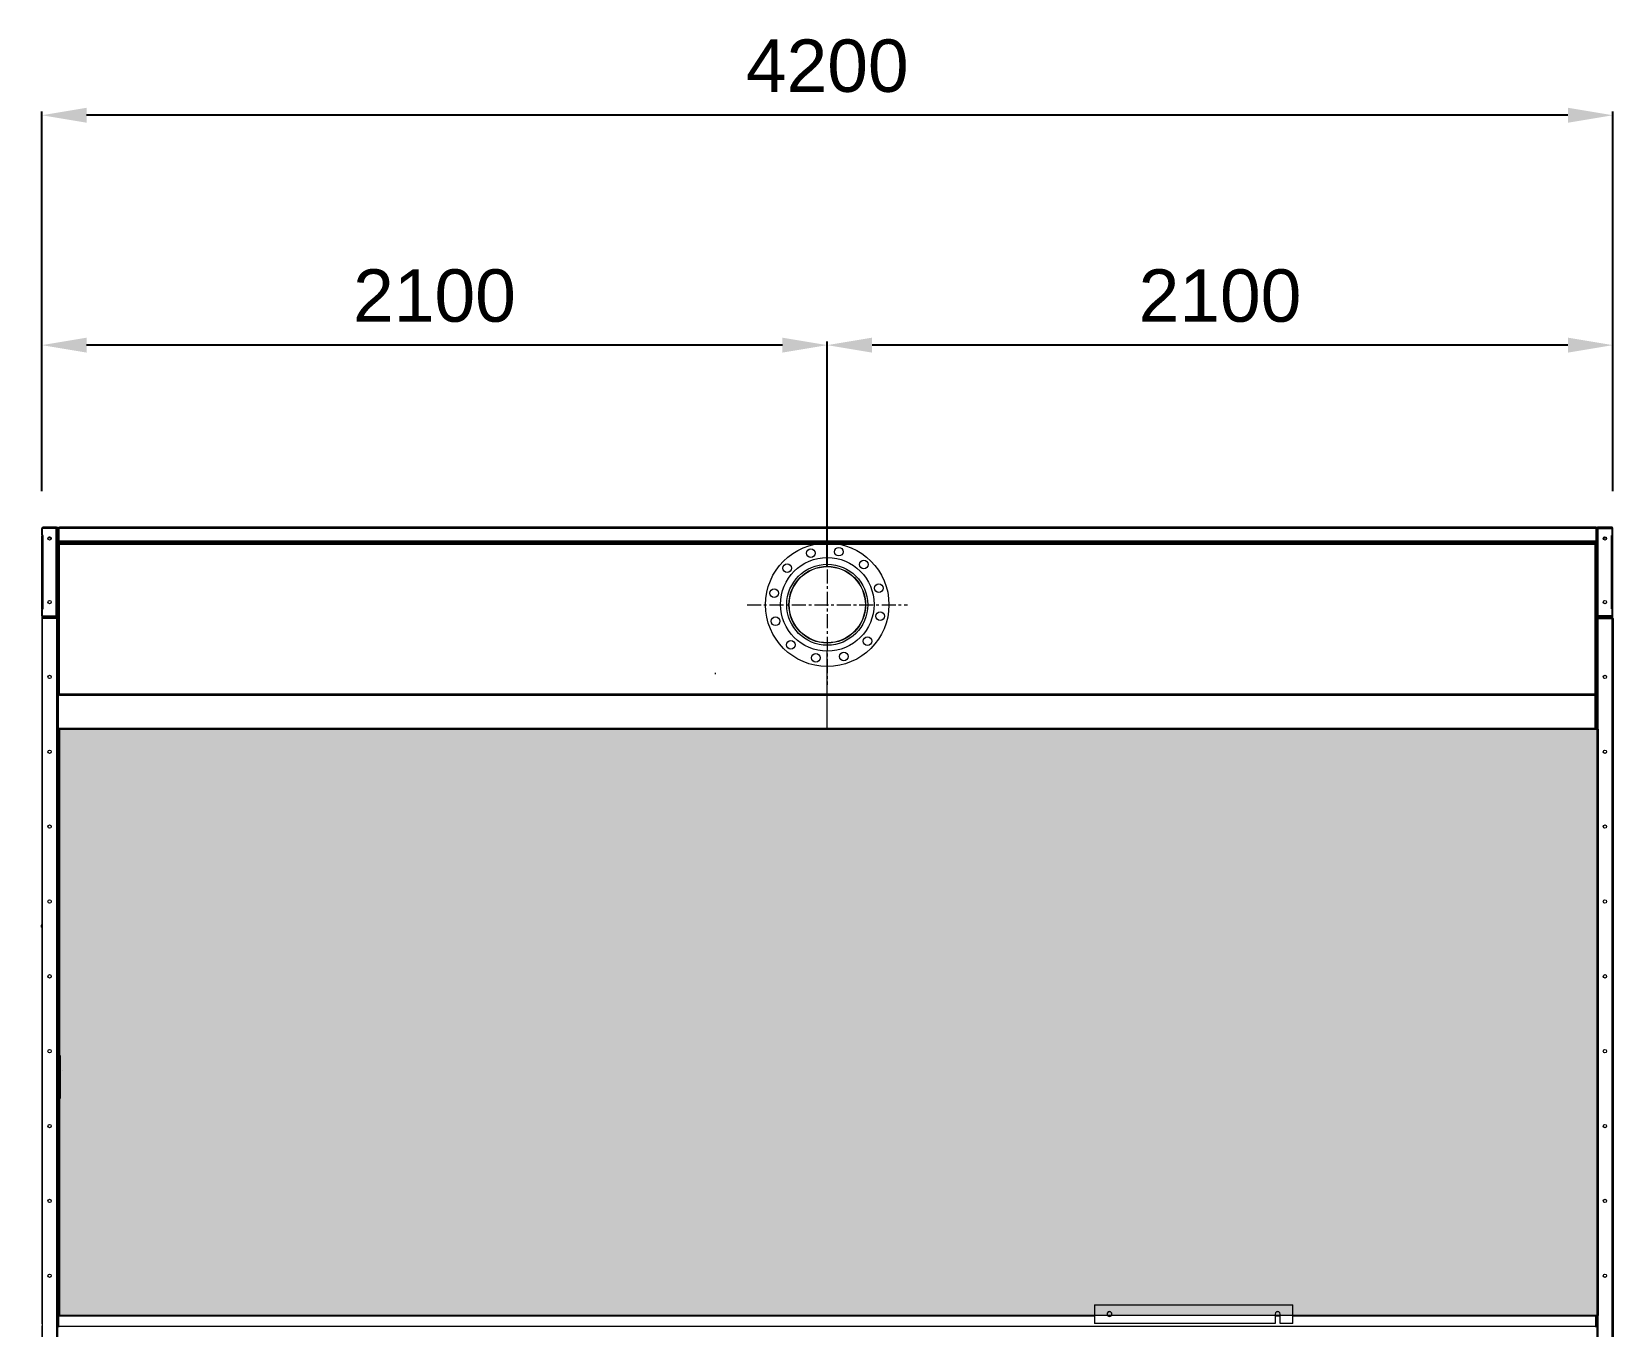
# Model space of a CAD drawing. Header units: millimetres. Extents: x -17070 to 42971, y -291348 to 40590.
# Drawn here: x -14289 to -10061, y -282383 to -278924 of the extents above; entities that cross this region are included whole.
import ezdxf

# ---------------------------------------------------------------- set-up
doc = ezdxf.new("R2010")
doc.units = ezdxf.units.MM
doc.linetypes.add('CENTER', pattern=[2, 1.25, -0.25, 0.25, -0.25])
doc.layers.add('center', color=1, linetype='CENTER')
doc.styles.get("Standard").update_dxf_attribs({"font": 'arial.ttf'})
doc.dimstyles.new('1.40', dxfattribs={"dimscale": 20, "dimtxt": 1.5, "dimasz": 1, "dimexe": 0.5, "dimexo": 0.5, "dimgap": 0.5, "dimtad": 1, "dimdec": 0, "dimzin": 0, "dimdsep": 46, "dimtxsty": 'Standard', "dimcen": 0, "dimclrd": 2, "dimclre": 2, "dimclrt": 3, "dimadec": 0, "dimazin": 0, "dimtfac": 1, "dimtdec": 0, "dimtmove": 0, "dimatfit": 0, "dimfxl": 1, "dimtolj": 1, "dimtzin": 0, "dimlwd": -1, "dimlwe": -1, "dimarcsym": 0})

# ---------------------------------------------------------------- blocks, each defined once
blk = doc.blocks.new('*D282')
at = {"color": 2, "transparency": 16777216}
for p, q in [((-14262.3, -280151.2), (-14262.3, -279751.2)), ((-12282.3, -279761.2), (-14142.3, -279761.2)), ((-12162.3, -280353.8), (-12162.3, -279751.2))]:
    blk.add_line(p, q, dxfattribs=at)
for points in [[(-14142.3, -279741.2), (-14142.3, -279781.2), (-14262.3, -279761.2)], [(-12282.3, -279741.2), (-12282.3, -279781.2), (-12162.3, -279761.2)]]:
    blk.add_solid(points, dxfattribs=at)
at = {"layer": 'Defpoints', "color": 0, "transparency": 16777216}
for p in [(-14262.3, -279761.2), (-14262.3, -280251.2), (-12162.3, -280453.8)]:
    blk.add_point(p, dxfattribs=at)
at = {"color": 3, "lineweight": 5, "transparency": 16777216, "insert": (-13212.3, -279629.7), "char_height": 140, "attachment_point": 5}
blk.add_mtext('\\A1;2100', dxfattribs=at)
blk = doc.blocks.new('*D263')
at = {"color": 2, "transparency": 16777216}
for p, q in [((-12162.3, -280353.8), (-12162.3, -279751.2)), ((-10182.3, -279761.2), (-12042.3, -279761.2)), ((-10062.3, -280149.5), (-10062.3, -279751.2))]:
    blk.add_line(p, q, dxfattribs=at)
for points in [[(-12042.3, -279741.2), (-12042.3, -279781.2), (-12162.3, -279761.2)], [(-10182.3, -279741.2), (-10182.3, -279781.2), (-10062.3, -279761.2)]]:
    blk.add_solid(points, dxfattribs=at)
at = {"layer": 'Defpoints', "color": 0, "transparency": 16777216}
for p in [(-12162.3, -279761.2), (-10062.3, -280249.5), (-12162.3, -280453.8)]:
    blk.add_point(p, dxfattribs=at)
at = {"color": 3, "lineweight": 5, "transparency": 16777216, "insert": (-11112.3, -279629.7), "char_height": 140, "attachment_point": 5}
blk.add_mtext('\\A1;2100', dxfattribs=at)
blk = doc.blocks.new('*D283')
at = {"color": 2, "transparency": 16777216}
for p, q in [((-14262.3, -280151.2), (-14262.3, -279136.9)), ((-10182.3, -279146.9), (-14142.3, -279146.9)), ((-10062.3, -280151.2), (-10062.3, -279136.9))]:
    blk.add_line(p, q, dxfattribs=at)
for points in [[(-14142.3, -279126.9), (-14142.3, -279166.9), (-14262.3, -279146.9)], [(-10182.3, -279126.9), (-10182.3, -279166.9), (-10062.3, -279146.9)]]:
    blk.add_solid(points, dxfattribs=at)
at = {"layer": 'Defpoints', "color": 0, "transparency": 16777216}
for p in [(-14262.3, -279146.9), (-14262.3, -280251.2), (-10062.3, -280251.2)]:
    blk.add_point(p, dxfattribs=at)
at = {"color": 3, "lineweight": 5, "transparency": 16777216, "insert": (-12162.3, -279015.4), "char_height": 140, "attachment_point": 5}
blk.add_mtext('\\A1;4200', dxfattribs=at)
blk = doc.blocks.new('*D284')
at = {"color": 2, "transparency": 16777216}
for p, q in [((-14358.9, -280247.8), (-15002.8, -280247.8)), ((-14992.8, -280367.8), (-14992.8, -283727.8)), ((-14358.9, -283847.8), (-15002.8, -283847.8))]:
    blk.add_line(p, q, dxfattribs=at)
for points in [[(-15012.8, -280367.8), (-14972.8, -280367.8), (-14992.8, -280247.8)], [(-15012.8, -283727.8), (-14972.8, -283727.8), (-14992.8, -283847.8)]]:
    blk.add_solid(points, dxfattribs=at)
at = {"layer": 'Defpoints', "color": 0, "transparency": 16777216}
for p in [(-14258.9, -280247.8), (-14992.8, -283847.8), (-14258.9, -283847.8)]:
    blk.add_point(p, dxfattribs=at)
at = {"color": 3, "lineweight": 5, "transparency": 16777216, "insert": (-15124.3, -282047.8), "char_height": 140, "attachment_point": 5, "rotation": 90}
blk.add_mtext('\\A1;3600', dxfattribs=at)

msp = doc.modelspace()

# ---------------------------------------------------------------- hatches: boundary and pattern name
at = {"lineweight": 20}
h = msp.add_hatch(dxfattribs=at)
h.set_pattern_fill('HONEY', scale=12)
h.set_pattern_definition([(0, (-423961.77, -370409.457), (57.15, 32.9955677), [38.1, -76.2]), (120, (-423961.77, -370409.457), (-57.15, 32.995568), [38.1, -76.2]), (60, (-423961.77, -370409.457), (1e-07, 65.9911357), [-76.2, 38.1])])
h.paths.add_polyline_path([(-10101.5, -282354.1), (-10101.5, -280787.6), (-14214.9, -280787.6), (-14214.9, -282354.1)])

# ---------------------------------------------------------------- linework, layer by layer
at = {"color": 7, "lineweight": 20, "ltscale": 0.006917}
for p, q in [((-14262.3, -280267.8), (-14262.3, -280251.2)), ((-14262.3, -280267.8), (-14262.3, -280251.2)), ((-10064.3, -280267.8), (-10064.3, -280251.2)), ((-10062.3, -280267.8), (-10062.3, -280251.2)), ((-14262.3, -280467.8), (-14262.3, -280484.4)), ((-14262.3, -280484.4), (-14262.3, -280467.8)), ((-10064.3, -280484.4), (-10064.3, -280467.8)), ((-10062.3, -280484.4), (-10062.3, -280467.8))]:
    msp.add_line(p, q, dxfattribs=at)
at = {"color": 7, "lineweight": 20, "ltscale": 0.000833333}
for p, q in [((-14262.3, -280267.8), (-14260.3, -280267.8)), ((-14262.3, -280269.8), (-14260.3, -280269.8)), ((-10062.3, -280267.8), (-10064.3, -280267.8)), ((-10062.3, -280269.8), (-10064.3, -280269.8)), ((-14218.3, -280291.5), (-14216.3, -280291.5)), ((-14218.3, -280293.2), (-14216.3, -280293.2)), ((-10106.3, -280291.5), (-10108.3, -280291.5)), ((-10106.3, -280293.2), (-10108.3, -280293.2)), ((-14262.3, -280467.8), (-14260.3, -280467.8)), ((-14262.3, -280467.8), (-14260.3, -280467.8)), ((-10062.3, -280467.8), (-10064.3, -280467.8)), ((-10062.3, -280467.8), (-10064.3, -280467.8)), ((-14216.3, -281728.5), (-14218.3, -281728.5)), ((-14216.3, -281730.1), (-14218.3, -281730.1))]:
    msp.add_line(p, q, dxfattribs=at)
at = {"color": 7, "lineweight": 20, "ltscale": 0.081667}
for p, q in [((-14262.3, -280465.8), (-14262.3, -280269.8)), ((-14258.9, -280465.8), (-14258.9, -280269.8)), ((-10065.7, -280465.8), (-10065.7, -280269.8)), ((-10062.3, -280465.8), (-10062.3, -280269.8))]:
    msp.add_line(p, q, dxfattribs=at)
at = {"color": 7, "lineweight": 20, "ltscale": 0.007958}
for p, q in [((-14260.3, -280269.8), (-14260.3, -280250.7)), ((-10064.3, -280269.8), (-10064.3, -280250.7)), ((-14260.3, -280484.9), (-14260.3, -280465.8)), ((-10064.3, -280484.9), (-10064.3, -280465.8))]:
    msp.add_line(p, q, dxfattribs=at)
at = {"color": 7, "lineweight": 20, "ltscale": 0.01525}
for p, q in [((-14223.7, -280250.7), (-14260.3, -280250.7)), ((-10100.9, -280250.7), (-10064.3, -280250.7)), ((-14260.3, -280484.9), (-14223.7, -280484.9)), ((-10064.3, -280484.9), (-10100.9, -280484.9))]:
    msp.add_line(p, q, dxfattribs=at)
at = {"color": 7, "lineweight": 20, "ltscale": 0.000583333}
for p, q in [((-14258.9, -280269.8), (-14260.3, -280269.8)), ((-10065.7, -280269.8), (-10064.3, -280269.8)), ((-14260.3, -280465.8), (-14258.9, -280465.8)), ((-10064.3, -280465.8), (-10065.7, -280465.8))]:
    msp.add_line(p, q, dxfattribs=at)
at = {"color": 7, "lineweight": 20, "ltscale": 0.014667}
for p, q in [((-14223.7, -280247.9), (-14258.9, -280247.9)), ((-14258.9, -280247.9), (-14223.7, -280247.9)), ((-14223.7, -280249.8), (-14258.9, -280249.8)), ((-10100.9, -280247.9), (-10065.7, -280247.9)), ((-10065.7, -280247.9), (-10100.9, -280247.9)), ((-10100.9, -280249.8), (-10065.7, -280249.8)), ((-14258.9, -280485.8), (-14223.7, -280485.8)), ((-14223.7, -280485.8), (-14258.9, -280485.8)), ((-10065.7, -280485.8), (-10100.9, -280485.8)), ((-10100.9, -280485.8), (-10065.7, -280485.8)), ((-14258.9, -280487.8), (-14223.7, -280487.8)), ((-10065.7, -280487.8), (-10100.9, -280487.8))]:
    msp.add_line(p, q, dxfattribs=at)
at = {"color": 7, "lineweight": 20, "ltscale": 0.000374085}
for p, q in [((-14256.9, -280250.7), (-14256.9, -280249.9)), ((-10065.7, -280250.7), (-10065.7, -280249.9))]:
    msp.add_line(p, q, dxfattribs=at)
at = {"color": 7, "lineweight": 20, "ltscale": 0.000833263}
msp.add_line((-14223.7, -280247.9), (-14221.7, -280247.9), dxfattribs=at)
at = {"color": 7, "lineweight": 20, "ltscale": 0.000375}
for p, q in [((-14223.7, -280250.7), (-14223.7, -280249.8)), ((-10100.9, -280250.7), (-10100.9, -280249.8)), ((-14217.1, -280291.5), (-14217.1, -280290.6)), ((-10107.5, -280291.5), (-10107.5, -280290.6)), ((-10106.3, -280292.7), (-10106.3, -280291.8)), ((-14223.7, -280484.9), (-14223.7, -280485.8)), ((-10100.9, -280484.9), (-10100.9, -280485.8)), ((-10106.3, -280506.9), (-10106.3, -280507.8))]:
    msp.add_line(p, q, dxfattribs=at)
at = {"color": 7, "lineweight": 20, "ltscale": 0.001002}
for p, q in [((-14221.3, -280249.8), (-14223.7, -280249.8)), ((-10103.3, -280249.8), (-10100.9, -280249.8)), ((-14221.3, -280485.8), (-14223.7, -280485.8)), ((-10103.3, -280485.8), (-10100.9, -280485.8))]:
    msp.add_line(p, q, dxfattribs=at)
at = {"color": 7, "lineweight": 20, "ltscale": 0.097583}
for p, q in [((-14223.7, -280484.9), (-14223.7, -280250.7)), ((-10100.9, -280484.9), (-10100.9, -280250.7))]:
    msp.add_line(p, q, dxfattribs=at)
at = {"color": 7, "lineweight": 20, "ltscale": 0.000448698}
for p, q in [((-14221, -280249.2), (-14221.8, -280249.8)), ((-10103.6, -280249.2), (-10102.7, -280249.8)), ((-14221, -280486.5), (-14221.8, -280485.8)), ((-10103.6, -280486.5), (-10102.7, -280485.8))]:
    msp.add_line(p, q, dxfattribs=at)
at = {"color": 7, "lineweight": 20, "ltscale": 0.000272626}
msp.add_line((-14221.7, -280247.9), (-14221.7, -280248.5), dxfattribs=at)
at = {"color": 7, "lineweight": 20, "ltscale": 0.000736965}
msp.add_line((-14219, -280249.5), (-14220.7, -280249.5), dxfattribs=at)
at = {"color": 7, "lineweight": 20, "ltscale": 8.05106e-06}
msp.add_line((-14220.3, -280251.2), (-14220.3, -280251.2), dxfattribs=at)
msp.add_line((-14220.3, -280251.2), (-14220.3, -280251.2), dxfattribs=at)
at = {"color": 7, "lineweight": 20, "ltscale": 0.097167}
for p, q in [((-14220.3, -280484.4), (-14220.3, -280251.2)), ((-10104.3, -280484.4), (-10104.3, -280251.2)), ((-10104.3, -280484.4), (-10104.3, -280251.2))]:
    msp.add_line(p, q, dxfattribs=at)
at = {"color": 7, "lineweight": 20, "ltscale": 0.000414935}
for p, q in [((-14219.3, -280248.8), (-14220, -280249.5)), ((-14216.6, -280249.5), (-14217.3, -280248.8)), ((-10108, -280249.5), (-10107.3, -280248.8)), ((-10105.3, -280248.8), (-10106, -280249.5))]:
    msp.add_line(p, q, dxfattribs=at)
at = {"color": 7, "lineweight": 20, "ltscale": 0.000125672}
for p, q in [((-14218, -280249.8), (-14218.3, -280249.8)), ((-10106.1, -280249.8), (-10105.8, -280249.8))]:
    msp.add_line(p, q, dxfattribs=at)
at = {"color": 7, "lineweight": 20, "ltscale": 0.00012559}
msp.add_line((-14218, -280249.8), (-14218.3, -280249.8), dxfattribs=at)
at = {"color": 7, "lineweight": 20, "ltscale": 0.000562231}
msp.add_line((-14218.3, -280251.2), (-14218.3, -280249.8), dxfattribs=at)
at = {"color": 7, "lineweight": 20, "ltscale": 0.013833}
for p, q in [((-14218.3, -280251.2), (-14218.3, -280284.4)), ((-14216.6, -280251.2), (-14216.6, -280284.4)), ((-10108, -280251.2), (-10108, -280284.4))]:
    msp.add_line(p, q, dxfattribs=at)
at = {"color": 7, "lineweight": 20, "ltscale": 0.000708333}
for p, q in [((-14216.6, -280251.2), (-14218.3, -280251.2)), ((-14218.3, -280291.5), (-14218.3, -280293.2)), ((-14216.3, -280291.5), (-14216.3, -280293.2)), ((-10108.3, -280291.5), (-10108.3, -280293.2)), ((-10108, -280285.8), (-10106.3, -280285.8)), ((-10106.3, -280291.5), (-10106.3, -280293.2))]:
    msp.add_line(p, q, dxfattribs=at)
at = {"color": 7, "lineweight": 20, "ltscale": 0.001131}
for p, q in [((-14216.6, -280251.2), (-14216.6, -280248.5)), ((-10108, -280248.5), (-10108, -280251.2))]:
    msp.add_line(p, q, dxfattribs=at)
at = {"color": 7, "lineweight": 20}
for p, q in [((-10108, -280251.2), (-14216.6, -280251.2)), ((-10109.7, -280247.9), (-14214.9, -280247.9)), ((-14216.6, -280284.4), (-10108, -280284.4)), ((-14216.6, -280287.8), (-10108, -280287.8)), ((-14214.9, -280289.8), (-10109.7, -280289.8)), ((-14214.9, -280293.2), (-10109.7, -280293.2)), ((-12668.3, -280289.5), (-14006.7, -280289.5)), ((-10142.9, -280289.5), (-12256.3, -280289.5)), ((-10104.3, -283343), (-10104.3, -280420.8)), ((-14223.1, -280485.8), (-14223.1, -283344.4)), ((-14220.3, -280484.4), (-14220.3, -283343)), ((-10101.5, -283344.4), (-10101.5, -280485.8)), ((-14261.1, -280491.2), (-14261.1, -283344.4)), ((-10063.5, -283344.4), (-10063.5, -280491.2)), ((-10060.7, -283344.4), (-10060.7, -280491.2)), ((-10104.3, -280694.2), (-14214.9, -280694.2)), ((-10104.3, -280697.4), (-14214.9, -280697.4)), ((-14223.1, -280787.6), (-10104.3, -280787.6)), ((-14220.3, -280785), (-10104.3, -280785)), ((-14216.9, -282382.8), (-10107.7, -282382.8)), ((-11447.9, -282355.7), (-14216.7, -282355.7)), ((-11447.9, -282354.1), (-14212.3, -282354.1))]:
    msp.add_line(p, q, dxfattribs=at)
at = {"color": 7, "lineweight": 20, "ltscale": 4.99865e-05}
msp.add_line((-14215, -280247.9), (-14214.9, -280247.9), dxfattribs=at)
at = {"color": 7, "lineweight": 20, "ltscale": 1.75167e-05}
msp.add_line((-14214.9, -280247.9), (-14214.9, -280247.9), dxfattribs=at)
at = {"color": 7, "lineweight": 20, "ltscale": 1.55221e-05}
msp.add_line((-14214.9, -280247.9), (-14214.9, -280247.9), dxfattribs=at)
at = {"color": 7, "lineweight": 20, "ltscale": 4.33485e-05}
msp.add_line((-14213, -280247.9), (-14212.9, -280247.9), dxfattribs=at)
at = {"color": 7, "lineweight": 20, "ltscale": 4.06755e-05}
msp.add_line((-14213, -280247.9), (-14212.9, -280247.9), dxfattribs=at)
at = {"color": 7, "lineweight": 20, "ltscale": 3.00579e-05}
msp.add_line((-14213, -280247.9), (-14212.9, -280247.9), dxfattribs=at)
at = {"color": 7, "lineweight": 20, "ltscale": 2.871e-05}
msp.add_line((-14213, -280247.9), (-14212.9, -280247.9), dxfattribs=at)
at = {"color": 7, "lineweight": 20, "ltscale": 3.95576e-05}
msp.add_line((-14213, -280247.9), (-14212.9, -280247.9), dxfattribs=at)
at = {"color": 7, "lineweight": 20, "ltscale": 1.78003e-05}
msp.add_line((-14212.9, -280247.9), (-14212.9, -280247.9), dxfattribs=at)
at = {"color": 7, "lineweight": 20, "ltscale": 1.24791e-05}
msp.add_line((-14212.9, -280247.9), (-14212.9, -280247.9), dxfattribs=at)
at = {"color": 7, "lineweight": 20, "ltscale": 0.000208336}
msp.add_line((-10109.7, -280247.9), (-10109.2, -280247.9), dxfattribs=at)
at = {"color": 7, "lineweight": 20, "ltscale": 2.9878e-05}
msp.add_line((-10109.6, -280247.9), (-10109.7, -280247.9), dxfattribs=at)
at = {"color": 7, "lineweight": 20, "ltscale": 1.24078e-05}
msp.add_line((-10109.7, -280247.9), (-10109.7, -280247.9), dxfattribs=at)
at = {"color": 7, "lineweight": 20, "ltscale": 7.39921e-06}
msp.add_line((-10109.7, -280247.9), (-10109.7, -280247.9), dxfattribs=at)
at = {"color": 7, "lineweight": 20, "ltscale": 1.55721e-05}
msp.add_line((-10109.2, -280247.9), (-10109.2, -280247.9), dxfattribs=at)
at = {"color": 7, "lineweight": 20, "ltscale": 0.000625116}
msp.add_line((-10107.7, -280247.9), (-10109.2, -280247.9), dxfattribs=at)
at = {"color": 7, "lineweight": 20, "ltscale": 0.000708334}
msp.add_line((-10108, -280251.2), (-10106.3, -280251.2), dxfattribs=at)
at = {"color": 7, "lineweight": 20, "ltscale": 4.50677e-05}
msp.add_line((-10107.6, -280247.9), (-10107.7, -280247.9), dxfattribs=at)
at = {"color": 7, "lineweight": 20, "ltscale": 1.38381e-05}
msp.add_line((-10107.7, -280247.9), (-10107.7, -280247.9), dxfattribs=at)
at = {"color": 7, "lineweight": 20, "ltscale": 1.22548e-05}
msp.add_line((-10107.7, -280247.9), (-10107.7, -280247.9), dxfattribs=at)
at = {"color": 7, "lineweight": 20, "ltscale": 6.372e-06}
msp.add_line((-10107.7, -280247.9), (-10107.7, -280247.9), dxfattribs=at)
at = {"color": 7, "lineweight": 20, "ltscale": 1.23239e-05}
msp.add_line((-10107.7, -280247.9), (-10107.7, -280247.9), dxfattribs=at)
at = {"color": 7, "lineweight": 20, "ltscale": 0.000334243}
msp.add_line((-10106.6, -280249.8), (-10105.8, -280249.8), dxfattribs=at)
at = {"color": 7, "lineweight": 20, "ltscale": 0.014417}
msp.add_line((-10106.3, -280285.8), (-10106.3, -280251.2), dxfattribs=at)
at = {"color": 7, "lineweight": 20, "ltscale": 0.000547297}
msp.add_line((-10106, -280248.5), (-10106, -280249.8), dxfattribs=at)
at = {"color": 7, "lineweight": 20, "ltscale": 0.015}
msp.add_line((-10105.8, -280249.8), (-10105.8, -280285.8), dxfattribs=at)
at = {"color": 7, "lineweight": 20, "ltscale": 0.00062562}
msp.add_line((-10104.3, -280251.2), (-10105.8, -280251.2), dxfattribs=at)
at = {"color": 7, "lineweight": 20, "ltscale": 0.000331381}
msp.add_line((-10105.2, -280249), (-10104.6, -280249.5), dxfattribs=at)
at = {"color": 7, "lineweight": 20, "ltscale": 0.000379592}
msp.add_line((-10104.7, -280249.5), (-10103.8, -280249.5), dxfattribs=at)
at = {"color": 7, "lineweight": 20, "ltscale": 0.000832099}
msp.add_line((-10100.9, -280247.9), (-10102.9, -280247.9), dxfattribs=at)
at = {"color": 7, "lineweight": 20, "ltscale": 0.000271651}
msp.add_line((-10102.9, -280247.9), (-10102.9, -280248.5), dxfattribs=at)
at = {"color": 7, "lineweight": 20, "ltscale": 0.000583263}
msp.add_line((-10064.3, -280247.9), (-10065.7, -280247.9), dxfattribs=at)
at = {"color": 7, "lineweight": 20, "ltscale": 0.000127061}
msp.add_line((-10064.3, -280247.9), (-10064.3, -280248.2), dxfattribs=at)
at = {"color": 7, "lineweight": 20, "ltscale": 0.00018978}
msp.add_line((-10062.7, -280249.5), (-10062.3, -280249.5), dxfattribs=at)
at = {"color": 7, "lineweight": 20, "ltscale": 0.000708455}
msp.add_line((-10062.3, -280251.2), (-10062.3, -280249.5), dxfattribs=at)
at = {"color": 7, "lineweight": 20, "ltscale": 0.000832424}
msp.add_line((-10062.3, -280269.8), (-10062.3, -280267.9), dxfattribs=at)
at = {"color": 7, "lineweight": 20, "ltscale": 0.000833337}
for p, q in [((-14218.3, -280293.2), (-14220.3, -280293.2)), ((-10106.3, -280293.2), (-10104.3, -280293.2))]:
    msp.add_line(p, q, dxfattribs=at)
at = {"color": 7, "lineweight": 20, "ltscale": 0.053167}
msp.add_line((-14220.3, -280293.2), (-14220.3, -280420.8), dxfattribs=at)
at = {"color": 7, "lineweight": 20, "ltscale": 0.000561904}
msp.add_line((-14218.3, -280285.8), (-14218.3, -280284.5), dxfattribs=at)
at = {"color": 7, "lineweight": 20, "ltscale": 0.000125435}
msp.add_line((-14218, -280285.8), (-14218.3, -280285.8), dxfattribs=at)
at = {"color": 7, "lineweight": 20, "ltscale": 0.002375}
msp.add_line((-14218.3, -280291.6), (-14218.3, -280285.9), dxfattribs=at)
at = {"color": 7, "lineweight": 20, "ltscale": 0.000707554}
msp.add_line((-14218.3, -280287.8), (-14216.6, -280287.8), dxfattribs=at)
at = {"color": 7, "lineweight": 20, "ltscale": 0.000707705}
msp.add_line((-14218.3, -280289.8), (-14216.6, -280289.8), dxfattribs=at)
at = {"color": 7, "lineweight": 20, "ltscale": 0.142705}
for p, q in [((-14218.3, -280635.7), (-14218.3, -280293.2)), ((-14214.9, -280697.4), (-14214.9, -280293.2)), ((-10109.7, -280787.6), (-10109.7, -280293.2)), ((-10106.3, -280785), (-10106.3, -280293.2))]:
    msp.add_line(p, q, dxfattribs=at)
at = {"color": 7, "lineweight": 20, "ltscale": 0.001417}
for p, q in [((-14214.9, -280293.2), (-14218.3, -280293.2)), ((-14216.6, -280284.4), (-14216.6, -280287.8)), ((-14214.9, -280293.2), (-14214.9, -280289.8)), ((-12462.3, -280293.2), (-12462.3, -280289.8)), ((-10109.7, -280293.2), (-10109.7, -280289.8)), ((-10109.7, -280293.2), (-10106.3, -280293.2)), ((-10108, -280284.4), (-10108, -280287.8)), ((-14262.3, -280465.8), (-14258.9, -280465.8)), ((-10062.3, -280465.8), (-10065.7, -280465.8))]:
    msp.add_line(p, q, dxfattribs=at)
at = {"color": 7, "lineweight": 20, "ltscale": 0.00075}
for p, q in [((-14215.3, -280290.6), (-14217.1, -280290.6)), ((-10109.3, -280290.6), (-10107.5, -280290.6))]:
    msp.add_line(p, q, dxfattribs=at)
at = {"color": 7, "lineweight": 20, "ltscale": 5.91962e-05}
msp.add_line((-14216.9, -280290.6), (-14216.9, -280290.5), dxfattribs=at)
at = {"color": 7, "lineweight": 20, "ltscale": 0.000832499}
msp.add_line((-14216.6, -280287.9), (-14216.6, -280289.8), dxfattribs=at)
at = {"color": 7, "lineweight": 20, "ltscale": 0.000333342}
for p, q in [((-14216.6, -280289.8), (-14216.6, -280290.6)), ((-10108, -280289.8), (-10108, -280290.6))]:
    msp.add_line(p, q, dxfattribs=at)
at = {"color": 7, "lineweight": 20, "ltscale": 0.000708193}
msp.add_line((-14216.6, -280289.8), (-14214.9, -280289.8), dxfattribs=at)
at = {"color": 7, "lineweight": 20, "ltscale": 0.000166667}
for p, q in [((-14214.9, -280290.6), (-14215.3, -280290.6)), ((-10109.7, -280290.6), (-10109.3, -280290.6))]:
    msp.add_line(p, q, dxfattribs=at)
at = {"color": 7, "lineweight": 20, "ltscale": 5.54767e-06}
msp.add_line((-14214.9, -280289.8), (-14214.9, -280289.8), dxfattribs=at)
at = {"color": 7, "lineweight": 20, "ltscale": 1.09406e-05}
msp.add_line((-14214.9, -280289.8), (-14214.9, -280289.8), dxfattribs=at)
at = {"color": 7, "lineweight": 20, "ltscale": 0.00067235}
for p, q in [((-14181.7, -280289.5), (-14181.7, -280287.8)), ((-10142.9, -280289.5), (-10142.9, -280287.8))]:
    msp.add_line(p, q, dxfattribs=at)
at = {"color": 7, "lineweight": 20, "ltscale": 0.043924}
msp.add_line((-14076.3, -280289.5), (-14181.7, -280289.5), dxfattribs=at)
at = {"color": 7, "lineweight": 20, "ltscale": 0.000160787}
for p, q in [((-14181.7, -280289.8), (-14181.7, -280289.5)), ((-10142.9, -280289.8), (-10142.9, -280289.5))]:
    msp.add_line(p, q, dxfattribs=at)
at = {"color": 7, "lineweight": 20, "ltscale": 0.001149}
for p, q in [((-14077.8, -280287.8), (-14075.9, -280289.8)), ((-14070.6, -280287.8), (-14068.7, -280289.8)), ((-14055.2, -280289.8), (-14057.1, -280287.8)), ((-14029.5, -280287.8), (-14027.6, -280289.8)), ((-14014.1, -280289.8), (-14016, -280287.8)), ((-14006.9, -280289.8), (-14008.8, -280287.8)), ((-14006.3, -280289.8), (-14008.2, -280287.8))]:
    msp.add_line(p, q, dxfattribs=at)
at = {"color": 7, "lineweight": 20, "ltscale": 5.44556e-06}
for p, q in [((-13344.7, -280289.8), (-13344.7, -280289.8)), ((-11589.7, -280289.8), (-11589.7, -280289.8))]:
    msp.add_line(p, q, dxfattribs=at)
at = {"color": 7, "lineweight": 20, "ltscale": 9.52934e-06}
for p, q in [((-13344.7, -280289.8), (-13344.7, -280289.8)), ((-10111.2, -280289.8), (-10111.2, -280289.8))]:
    msp.add_line(p, q, dxfattribs=at)
at = {"color": 7, "lineweight": 20, "ltscale": 5.46643e-06}
for p, q in [((-13336.4, -280289.8), (-13336.4, -280289.8)), ((-11581.4, -280289.8), (-11581.4, -280289.8))]:
    msp.add_line(p, q, dxfattribs=at)
at = {"color": 7, "lineweight": 20, "ltscale": 9.52935e-06}
for p, q in [((-13336.4, -280289.8), (-13336.4, -280289.8)), ((-11581.4, -280289.8), (-11581.4, -280289.8))]:
    msp.add_line(p, q, dxfattribs=at)
at = {"color": 7, "lineweight": 20, "ltscale": 0.00083348}
msp.add_line((-12668.3, -280289.8), (-12668.3, -280287.8), dxfattribs=at)
at = {"color": 7, "lineweight": 20, "ltscale": 0.000833322}
msp.add_line((-12256.3, -280287.8), (-12256.3, -280289.8), dxfattribs=at)
at = {"color": 7, "lineweight": 20, "ltscale": 0.014833}
msp.add_line((-12162.3, -280328.8), (-12162.3, -280293.2), dxfattribs=at)
at = {"color": 7, "lineweight": 20, "ltscale": 9.52936e-06}
msp.add_line((-11589.7, -280289.8), (-11589.7, -280289.8), dxfattribs=at)
at = {"color": 7, "lineweight": 20, "ltscale": 1.33962e-05}
msp.add_line((-10111.2, -280289.8), (-10111.2, -280289.8), dxfattribs=at)
at = {"color": 7, "lineweight": 20, "ltscale": 0.000708462}
msp.add_line((-10108, -280289.8), (-10109.7, -280289.8), dxfattribs=at)
at = {"color": 7, "lineweight": 20, "ltscale": 0.000874532}
msp.add_line((-10108, -280287.8), (-10108, -280289.8), dxfattribs=at)
at = {"color": 7, "lineweight": 20, "ltscale": 0.00083325}
msp.add_line((-10106, -280287.8), (-10108, -280287.8), dxfattribs=at)
at = {"color": 7, "lineweight": 20, "ltscale": 0.000708036}
msp.add_line((-10108, -280289.8), (-10106.3, -280289.8), dxfattribs=at)
at = {"color": 7, "lineweight": 20, "ltscale": 0.000208346}
msp.add_line((-10106.3, -280285.8), (-10105.8, -280285.8), dxfattribs=at)
at = {"color": 7, "lineweight": 20, "ltscale": 0.001543}
msp.add_line((-10106.3, -280291.6), (-10106.3, -280287.8), dxfattribs=at)
at = {"color": 7, "lineweight": 20, "ltscale": 1.27636e-06}
msp.add_line((-10106.3, -280292.7), (-10106.3, -280292.7), dxfattribs=at)
at = {"color": 7, "lineweight": 20, "ltscale": 0.000831268}
msp.add_line((-10106, -280285.9), (-10106, -280287.8), dxfattribs=at)
at = {"color": 7, "lineweight": 20, "ltscale": 0.000625612}
msp.add_line((-10104.3, -280285.8), (-10105.8, -280285.8), dxfattribs=at)
at = {"color": 7, "lineweight": 20, "ltscale": 0.000833201}
msp.add_line((-14220.3, -280420.8), (-14218.3, -280420.8), dxfattribs=at)
at = {"color": 7, "lineweight": 20, "ltscale": 0.403744}
msp.add_line((-14218.3, -280419.7), (-14218.3, -281728.5), dxfattribs=at)
at = {"color": 7, "lineweight": 20, "ltscale": 0.000833465}
msp.add_line((-10104.3, -280420.8), (-10106.3, -280420.8), dxfattribs=at)
at = {"color": 7, "lineweight": 20, "ltscale": 0.352083}
msp.add_line((-14262.3, -280465.8), (-14262.3, -281310.8), dxfattribs=at)
at = {"color": 7, "lineweight": 20, "ltscale": 0.000375915}
msp.add_line((-14256.9, -280485.9), (-14256.9, -280484.9), dxfattribs=at)
at = {"color": 7, "lineweight": 20, "ltscale": 1.56939e-05}
msp.add_line((-14220.3, -280484.5), (-14220.3, -280484.4), dxfattribs=at)
at = {"color": 7, "lineweight": 20, "ltscale": 8.33834e-06}
msp.add_line((-14220.3, -280484.5), (-14220.3, -280484.4), dxfattribs=at)
at = {"color": 7, "lineweight": 20, "ltscale": 0.00337}
msp.add_line((-10104.3, -280492.6), (-10104.3, -280484.5), dxfattribs=at)
at = {"color": 7, "lineweight": 20, "ltscale": 0.000374998}
msp.add_line((-10065.7, -280485.8), (-10065.7, -280484.9), dxfattribs=at)
at = {"color": 7, "lineweight": 20, "ltscale": 0.000832419}
msp.add_line((-10062.3, -280467.8), (-10062.3, -280465.9), dxfattribs=at)
at = {"color": 7, "lineweight": 20, "ltscale": 0.002832}
msp.add_line((-10062.3, -280491.2), (-10062.3, -280484.5), dxfattribs=at)
at = {"color": 7, "lineweight": 20, "ltscale": 0.000500046}
msp.add_line((-14261.1, -280491.2), (-14262.3, -280491.2), dxfattribs=at)
at = {"color": 7, "lineweight": 20, "ltscale": 0.015833}
for p, q in [((-14223.1, -280491.2), (-14261.1, -280491.2)), ((-10101.5, -280491.2), (-10063.5, -280491.2))]:
    msp.add_line(p, q, dxfattribs=at)
at = {"color": 7, "lineweight": 20, "ltscale": 0.015667}
for p, q in [((-14260.7, -280489.8), (-14223.1, -280489.8)), ((-10063.9, -280489.8), (-10101.5, -280489.8))]:
    msp.add_line(p, q, dxfattribs=at)
at = {"color": 7, "lineweight": 20, "ltscale": 0.000583334}
for p, q in [((-14260.7, -280489.8), (-14260.7, -280491.2)), ((-14223.1, -280489.8), (-14223.1, -280491.2)), ((-10101.5, -280489.8), (-10101.5, -280491.2)), ((-10063.9, -280489.8), (-10063.9, -280491.2))]:
    msp.add_line(p, q, dxfattribs=at)
at = {"color": 7, "lineweight": 20, "ltscale": 0.000957772}
msp.add_line((-14260.3, -280489.8), (-14260.3, -280487.6), dxfattribs=at)
at = {"color": 7, "lineweight": 20, "ltscale": 0.000832784}
msp.add_line((-14256.9, -280489.8), (-14256.9, -280487.9), dxfattribs=at)
at = {"color": 7, "lineweight": 20, "ltscale": 0.000912135}
for p, q in [((-14223.1, -280491.2), (-14220.9, -280491.2)), ((-10103.7, -280491.2), (-10101.5, -280491.2))]:
    msp.add_line(p, q, dxfattribs=at)
at = {"color": 7, "lineweight": 20, "ltscale": 0.001261}
msp.add_line((-14221.7, -280490.2), (-14221.7, -280487.2), dxfattribs=at)
at = {"color": 7, "lineweight": 20, "ltscale": 0.000341711}
for p, q in [((-14221.1, -280490.7), (-14221.7, -280491.2)), ((-10103.5, -280490.7), (-10102.9, -280491.2))]:
    msp.add_line(p, q, dxfattribs=at)
at = {"color": 7, "lineweight": 20, "ltscale": 8.83136e-06}
msp.add_line((-14220.3, -280492.6), (-14220.3, -280492.6), dxfattribs=at)
at = {"color": 7, "lineweight": 20, "ltscale": 8.87683e-06}
msp.add_line((-14220.3, -280492.6), (-14220.3, -280492.6), dxfattribs=at)
at = {"color": 7, "lineweight": 20, "ltscale": 3.11303e-05}
msp.add_line((-14220.3, -280492.6), (-14220.3, -280492.6), dxfattribs=at)
at = {"color": 7, "lineweight": 20, "ltscale": 1.44681e-05}
msp.add_line((-14220.3, -280492.6), (-14220.3, -280492.6), dxfattribs=at)
at = {"color": 7, "lineweight": 20, "ltscale": 3.11304e-05}
msp.add_line((-14220.3, -280492.6), (-14220.3, -280492.6), dxfattribs=at)
at = {"color": 7, "lineweight": 20, "ltscale": 0.000832722}
for p, q in [((-10100.9, -280489.8), (-10100.9, -280487.9)), ((-10065.7, -280489.8), (-10065.7, -280487.9))]:
    msp.add_line(p, q, dxfattribs=at)
at = {"color": 7, "lineweight": 20, "ltscale": 0.001167}
msp.add_line((-10063.5, -280491.2), (-10060.7, -280491.2), dxfattribs=at)
at = {"color": 7, "lineweight": 20, "ltscale": 0.024121}
msp.add_line((-12162.3, -280636.7), (-12162.3, -280578.8), dxfattribs=at)
at = {"color": 7, "lineweight": 20, "ltscale": 0.001354}
for p, q in [((-12462.3, -280636.7), (-12462.3, -280640)), ((-12462.3, -280694.2), (-12462.3, -280697.4))]:
    msp.add_line(p, q, dxfattribs=at)
at = {"color": 7, "lineweight": 20, "ltscale": 0.036483}
msp.add_line((-12162.3, -280785), (-12162.3, -280619.8), dxfattribs=at)
at = {"color": 7, "lineweight": 20, "ltscale": 0.392019}
msp.add_line((-14216.3, -280785), (-14216.3, -281728.5), dxfattribs=at)
at = {"color": 7, "lineweight": 20, "ltscale": 0.363192}
msp.add_line((-14214.9, -280785), (-14214.9, -281659.3), dxfattribs=at)
at = {"color": 7, "lineweight": 20, "ltscale": 0.002167}
for p, q in [((-14263.9, -281310.8), (-14263.9, -281316)), ((-14212.8, -281704.5), (-14212.8, -281699.3)), ((-14212.8, -281729.1), (-14212.8, -281734.3))]:
    msp.add_line(p, q, dxfattribs=at)
at = {"color": 7, "lineweight": 20, "ltscale": 0.000666667}
for p, q in [((-14262.3, -281310.8), (-14263.9, -281310.8)), ((-14262.3, -281316), (-14263.9, -281316)), ((-14218.3, -282353.8), (-14216.7, -282353.8)), ((-10106.3, -282353.8), (-10107.9, -282353.8))]:
    msp.add_line(p, q, dxfattribs=at)
at = {"color": 7, "lineweight": 20, "ltscale": 0.441833}
msp.add_line((-14262.3, -281316), (-14262.3, -282376.4), dxfattribs=at)
at = {"color": 7, "lineweight": 20, "ltscale": 0.047917}
for p, q in [((-14216, -281659.3), (-14216, -281774.3)), ((-14212.8, -281659.3), (-14212.8, -281774.3))]:
    msp.add_line(p, q, dxfattribs=at)
at = {"color": 7, "lineweight": 20, "ltscale": 0.001333}
for p, q in [((-14216, -281659.3), (-14212.8, -281659.3)), ((-14216, -281774.3), (-14212.8, -281774.3))]:
    msp.add_line(p, q, dxfattribs=at)
at = {"color": 7, "lineweight": 20, "ltscale": 0.01025}
msp.add_line((-14212.8, -281704.5), (-14212.8, -281729.1), dxfattribs=at)
at = {"color": 7, "lineweight": 20, "ltscale": 0.000658263}
msp.add_line((-14218.3, -281728.5), (-14218.3, -281730.1), dxfattribs=at)
at = {"color": 7, "lineweight": 20, "ltscale": 0.259889}
msp.add_line((-14218.3, -282353.8), (-14218.3, -281730.1), dxfattribs=at)
at = {"color": 7, "lineweight": 20, "ltscale": 0.001329}
msp.add_line((-14216.3, -281728.5), (-14216.3, -281731.7), dxfattribs=at)
at = {"color": 7, "lineweight": 20, "ltscale": 0.260664}
msp.add_line((-14216.3, -282355.7), (-14216.3, -281730.1), dxfattribs=at)
at = {"color": 7, "lineweight": 20, "ltscale": 0.242234}
msp.add_line((-14214.9, -281774.3), (-14214.9, -282355.7), dxfattribs=at)
at = {"color": 7, "lineweight": 20, "ltscale": 0.220833}
msp.add_line((-11447.9, -282325.2), (-10917.9, -282325.2), dxfattribs=at)
at = {"color": 7, "lineweight": 20, "ltscale": 0.020754}
for p, q in [((-11447.9, -282325.2), (-11447.9, -282375.1)), ((-10917.9, -282375.1), (-10917.9, -282325.2))]:
    msp.add_line(p, q, dxfattribs=at)
at = {"color": 7, "lineweight": 20, "ltscale": 0.44375}
msp.add_line((-14262.3, -282381.6), (-14262.3, -283446.6), dxfattribs=at)
at = {"color": 7, "lineweight": 20, "ltscale": 0.012167}
for p, q in [((-14218.3, -282383), (-14218.3, -282353.8)), ((-10106.3, -282353.8), (-10106.3, -282383))]:
    msp.add_line(p, q, dxfattribs=at)
at = {"color": 7, "lineweight": 20, "ltscale": 0.01129}
for p, q in [((-14216.9, -282382.8), (-14216.9, -282355.7)), ((-10107.7, -282382.8), (-10107.7, -282355.7))]:
    msp.add_line(p, q, dxfattribs=at)
at = {"color": 7, "lineweight": 20, "ltscale": 0.000967409}
for p, q in [((-14216.9, -282385.1), (-14216.9, -282382.8)), ((-10107.7, -282385.1), (-10107.7, -282382.8))]:
    msp.add_line(p, q, dxfattribs=at)
at = {"color": 7, "lineweight": 20, "ltscale": 0.000666714}
for p, q in [((-14212.3, -282354.1), (-14212.3, -282355.7)), ((-10121.3, -282354.1), (-10121.3, -282355.7))]:
    msp.add_line(p, q, dxfattribs=at)
at = {"color": 7, "lineweight": 20, "ltscale": 0.201458}
for p, q in [((-10964.4, -282375.1), (-11447.9, -282375.1)), ((-10964.4, -282375.2), (-11447.9, -282375.2))]:
    msp.add_line(p, q, dxfattribs=at)
at = {"color": 7, "lineweight": 20, "ltscale": 7.26298e-05}
for p, q in [((-11447.9, -282375.1), (-11447.9, -282375.2)), ((-10964.4, -282375.1), (-10964.4, -282375.2)), ((-10951.4, -282375.1), (-10951.4, -282375.2)), ((-10917.9, -282375.1), (-10917.9, -282375.2))]:
    msp.add_line(p, q, dxfattribs=at)
at = {"color": 7, "lineweight": 20, "ltscale": 0.004285}
msp.add_line((-11402.8, -282354.1), (-11413, -282354.1), dxfattribs=at)
at = {"color": 7, "lineweight": 20, "ltscale": 0.002776}
msp.add_line((-11404.6, -282355.7), (-11411.2, -282355.7), dxfattribs=at)
at = {"color": 7, "lineweight": 20, "ltscale": 0.010377}
for p, q in [((-10964.4, -282350.1), (-10964.4, -282375.1)), ((-10951.4, -282375.1), (-10951.4, -282350.1))]:
    msp.add_line(p, q, dxfattribs=at)
at = {"color": 7, "lineweight": 20, "ltscale": 0.005417}
for p, q in [((-10951.4, -282354.1), (-10964.4, -282354.1)), ((-10951.4, -282355.7), (-10964.4, -282355.7))]:
    msp.add_line(p, q, dxfattribs=at)
at = {"color": 7, "lineweight": 20, "ltscale": 0.013958}
for p, q in [((-10917.9, -282375.1), (-10951.4, -282375.1)), ((-10917.9, -282375.2), (-10951.4, -282375.2))]:
    msp.add_line(p, q, dxfattribs=at)
at = {"color": 7, "lineweight": 20, "ltscale": 0.081917}
msp.add_line((-10121.3, -282354.1), (-10917.9, -282354.1), dxfattribs=at)
at = {"color": 7, "lineweight": 20, "ltscale": 0.0875}
msp.add_line((-10107.9, -282355.7), (-10917.9, -282355.7), dxfattribs=at)
at = {"color": 0, "lineweight": 20}
for p, q in [((-10107.9, -282353.8), (-10107.9, -282355.7)), ((-10107.9, -282355.7), (-10107.7, -282355.7))]:
    msp.add_line(p, q, dxfattribs=at)
msp.add_lwpolyline([(-14214.9, -280787.6), (-10101.5, -280787.6), (-10101.5, -282354.1), (-14214.9, -282354.1)], close=True, dxfattribs=at)
at = {"color": 7, "lineweight": 20}
for centre, radius in [((-14241.3, -280277.8), 4.5), ((-10083.3, -280277.8), 4.5), ((-12162.3, -280454.8), 165), ((-12206.5, -280316.8), 11.5), ((-12131.5, -280313.1), 11.5), ((-12162.3, -280453.8), 125), ((-12269.6, -280357.4), 11.5), ((-12162.3, -280454.8), 108.2), ((-12162.3, -280454.8), 102.5), ((-12162.3, -280454.8), 101.8), ((-12064.8, -280347.5), 11.5), ((-12024.2, -280410.6), 11.5), ((-14241.3, -280447.8), 4.5), ((-12304, -280424.1), 11.5), ((-10083.3, -280447.8), 4.5), ((-12020.6, -280485.6), 11.5), ((-12300.4, -280499.1), 11.5), ((-12259.8, -280562.2), 11.5), ((-12055, -280552.3), 11.5), ((-12193.1, -280596.5), 11.5), ((-12118.1, -280592.9), 11.5), ((-14241.3, -280647.8), 4.5), ((-10083.3, -280647.8), 4.5), ((-14241.3, -280847.8), 4.5), ((-10083.3, -280847.8), 4.5), ((-14241.3, -281047.8), 4.5), ((-10083.3, -281047.8), 4.5), ((-14241.3, -281247.8), 4.5), ((-10083.3, -281247.8), 4.5), ((-14241.3, -281447.8), 4.5), ((-10083.3, -281447.8), 4.5), ((-14241.3, -281647.8), 4.5), ((-10083.3, -281647.8), 4.5), ((-14241.3, -281847.8), 4.5), ((-10083.3, -281847.8), 4.5), ((-14241.3, -282047.8), 4.5), ((-10083.3, -282047.8), 4.5), ((-14241.3, -282247.8), 4.5), ((-10083.3, -282247.8), 4.5)]:
    msp.add_circle(centre, radius, dxfattribs=at)
for centre, radius, start, end in [((-14258.9, -280251.2), 3.4, 90, 180), ((-14258.9, -280251.2), 3.4, 90, 180), ((-14258.9, -280251.2), 1.4, 90, 159.0752), ((-14239.3, -280271.8), 4.5, 206.2136, 296.9187), ((-14239.3, -280271.8), 3, 210.8421, 292.3085), ((-14223.7, -280251.2), 3.4, 37.0589, 90), ((-14223.7, -280251.2), 3.4, 0, 90), ((-14221.7, -280251.2), 3.4, 0.7421, 90), ((-14214.9, -280251.2), 3.4, 90, 180), ((-13344.7, -280251.2), 3.4, 89.1059, 90), ((-13336.4, -280251.2), 3.4, 90, 90.8941), ((-12466.2, -280251.2), 3.4, 89.1059, 90), ((-12457.9, -280251.2), 3.4, 90, 90.8941), ((-11587.7, -280251.2), 3.4, 89.1059, 90), ((-11579.4, -280251.2), 3.4, 90, 90.8941), ((-10109.7, -280251.2), 3.4, 0, 90), ((-10109.2, -280251.2), 3.4, 24.3157, 90), ((-10107.7, -280251.2), 3.4, 0.702, 90), ((-10102.9, -280251.2), 3.4, 90, 134.9998), ((-10100.9, -280251.2), 3.4, 90, 180), ((-10100.9, -280251.2), 3.4, 90, 180), ((-10085.3, -280271.8), 3, 247.6973, 329.1521), ((-10065.7, -280251.2), 3.4, 0, 90), ((-10065.7, -280251.2), 3.4, 0, 90), ((-10065.7, -280251.2), 1.4, 20.9248, 90), ((-14214.9, -280284.4), 3.4, 180, 240), ((-14214.9, -280293.2), 3.4, 130.3202, 150.009), ((-14214.9, -280293.2), 3.4, 120.0016, 130.1223), ((-10109.2, -280284.4), 3.4, 290.6601, 335.6839), ((-10109.7, -280284.4), 3.4, 300, 335.6837), ((-10109.7, -280284.4), 3.4, 359.7733, 0), ((-10107.7, -280284.4), 3.4, 300, 335.6837), ((-10109.2, -280284.4), 3.4, 359.8044, 0), ((-10083.3, -280271.8), 4.5, 221.8143, 318.1832), ((-14258.9, -280484.4), 3.4, 180, 270), ((-14258.9, -280484.4), 1.4, 200.9374, 270), ((-14258.9, -280484.4), 1.4, 200.9249, 270), ((-14223.7, -280484.4), 3.4, 270, 0), ((-10100.9, -280484.4), 3.4, 180, 217.0589), ((-10100.9, -280484.4), 3.4, 180, 270), ((-10065.7, -280484.4), 3.4, 270, 0), ((-10065.7, -280484.4), 1.4, 270, 339.0626), ((-10065.7, -280484.4), 1.4, 270, 339.0751), ((-14259.5, -280492.6), 2.8, 115.3772, 150), ((-14223.1, -280492.6), 2.8, 0, 90), ((-10101.5, -280492.6), 2.8, 90, 180), ((-10065.1, -280492.6), 2.8, 30, 64.6233), ((-14207.6, -281704.5), 5.2, 90, 90.117)]:
    msp.add_arc(centre, radius, start, end, dxfattribs=at)
for centre, major_axis, ratio, start_param, end_param in [((-10109.1, -280293.3), (-2.8, 0), 0.965926, 3.858864, 4.104144), ((-10109.7, -280501.7), (3.4, 0), 0.087156, 0, 0.006877), ((-14214.9, -281731.7), (1.4, 0), 0.087156, 3.141593, 3.808775), ((-14214.9, -281731.7), (3.4, 0), 0.087156, 4.287999, 4.382994), ((-14214.9, -281733.2), (-3.4, 0), 0.087156, 5.041784, 5.136779), ((-14214.9, -281733.3), (1.4, 0), 0.087156, 3.141593, 3.808775), ((-11407.9, -282350.1), (6.5, 0), 0.996195, 0, 3.141593), ((-11407.9, -282350.3), (6.5, 0), 0.996195, 0.013467, 3.128141), ((-10957.9, -282350.1), (6.5, 0), 0.996195, 0, 3.141593), ((-10957.9, -282350.3), (6.5, 0), 0.996195, 0, 3.141593), ((-11407.9, -282350.1), (6.5, 0), 0.996195, 3.141593, 6.283185)]:
    msp.add_ellipse(centre, major_axis=major_axis, ratio=ratio, start_param=start_param, end_param=end_param, dxfattribs=at)
for points, knots in [([(-14221.3, -280249.8), (-14221, -280250.1), (-14220.7, -280250.3), (-14220.5, -280250.6), (-14220.3, -280250.9), (-14220.3, -280251.2), (-14220.3, -280251.2), (-14220.3, -280251.2), (-14220.3, -280251.2)], [0, 0, 0, 0, 0, 0, 4.644554, 4.644554, 4.644554, 5.125492, 5.125492, 5.125492, 5.125492, 5.125492, 5.125492]), ([(-10103.3, -280249.8), (-10103.6, -280250.1), (-10103.9, -280250.3), (-10104.1, -280250.6), (-10104.3, -280250.9), (-10104.3, -280251.2), (-10104.3, -280251.2), (-10104.3, -280251.2), (-10104.3, -280251.2)], [0, 0, 0, 0, 0, 0, 4.644554, 4.644554, 4.644554, 5.125492, 5.125492, 5.125492, 5.125492, 5.125492, 5.125492]), ([(-14220.3, -280420.8), (-14220.3, -280420.8), (-14220.3, -280420.7), (-14220.2, -280420.6), (-14219.9, -280420.3), (-14219.4, -280420.1), (-14219.1, -280419.9), (-14218.7, -280419.8), (-14218.3, -280419.7)], [0, 0, 0, 0, 0, 0, 2.034087, 2.034087, 2.034087, 5.485626, 5.485626, 5.485626, 5.485626, 5.485626, 5.485626]), ([(-10104.3, -280420.8), (-10104.3, -280420.8), (-10104.3, -280420.7), (-10104.4, -280420.6), (-10104.7, -280420.3), (-10105.1, -280420.1), (-10105.5, -280419.9), (-10105.9, -280419.8), (-10106.3, -280419.7)], [0, 0, 0, 0, 0, 0, 2.029663, 2.029663, 2.029663, 5.473953, 5.473953, 5.473953, 5.473953, 5.473953, 5.473953]), ([(-14221.3, -280485.8), (-14221, -280485.6), (-14220.7, -280485.4), (-14220.5, -280485.1), (-14220.3, -280484.8), (-14220.3, -280484.5), (-14220.3, -280484.5), (-14220.3, -280484.5), (-14220.3, -280484.4)], [0, 0, 0, 0, 0, 0, 4.644554, 4.644554, 4.644554, 5.125492, 5.125492, 5.125492, 5.125492, 5.125492, 5.125492]), ([(-10103.3, -280485.8), (-10103.6, -280485.6), (-10103.9, -280485.4), (-10104.1, -280485.1), (-10104.3, -280484.8), (-10104.3, -280484.5), (-10104.3, -280484.5), (-10104.3, -280484.5), (-10104.3, -280484.4)], [0, 0, 0, 0, 0, 0, 4.644554, 4.644554, 4.644554, 5.125492, 5.125492, 5.125492, 5.125492, 5.125492, 5.125492])]:
    msp.add_open_spline(points, degree=5, knots=knots, dxfattribs=at)
for points in [[(-14219, -280249.5), (-14218.7, -280249.9), (-14218.5, -280250.2), (-14218.4, -280250.5), (-14218.3, -280250.9), (-14218.3, -280251.2)], [(-14216.6, -280248.5), (-14216.3, -280248.3), (-14215.9, -280248.1), (-14215.6, -280247.9), (-14215.2, -280247.9), (-14214.9, -280247.9)], [(-10108, -280248.5), (-10108.3, -280248.3), (-10108.7, -280248.1), (-10109, -280247.9), (-10109.3, -280247.9), (-10109.7, -280247.9)], [(-10106, -280248.5), (-10106.3, -280248.3), (-10106.7, -280248.1), (-10107, -280247.9), (-10107.3, -280247.9), (-10107.7, -280247.9)], [(-14220.9, -280491.2), (-14220.7, -280491.5), (-14220.5, -280491.8), (-14220.4, -280492.1), (-14220.3, -280492.4), (-14220.3, -280492.6)], [(-10103.7, -280491.2), (-10103.9, -280491.5), (-10104.1, -280491.8), (-10104.2, -280492.1), (-10104.3, -280492.4), (-10104.3, -280492.6)]]:
    msp.add_open_spline(points, degree=5, dxfattribs=at)
at = {"layer": 'center', "lineweight": 20, "ltscale": 30}
for p, q in [((-12162.3, -280240.3), (-12162.3, -280669.3)), ((-12376.8, -280454.8), (-11947.8, -280454.8))]:
    msp.add_line(p, q, dxfattribs=at)

# ---------------------------------------------------------------- dimensions: what is measured, and where the dimension line sits
at = {"lineweight": 5}
for base, p1, p2, picture, middle in [((-14262.3, -279146.9), (-10062.3, -280251.2), (-14262.3, -280251.2), '*D283', (-12162.3, -279015.4)), ((-14262.3, -279761.2), (-12162.3, -280453.8), (-14262.3, -280251.2), '*D282', (-13212.3, -279629.7)), ((-12162.3, -279761.2), (-10062.3, -280249.5), (-12162.3, -280453.8), '*D263', (-11112.3, -279629.7))]:
    dim = msp.add_linear_dim(base=base, p1=p1, p2=p2, dimstyle='1.40', override={"dimtxt": 7, "dimasz": 6, "dimexo": 5, "dimgap": 3}, dxfattribs=at)
    dim.commit()
    dim.dimension.update_dxf_attribs({"geometry": picture, "text_midpoint": middle})
dim = msp.add_linear_dim(base=(-14992.8, -283847.8), p1=(-14258.9, -280247.9), p2=(-14258.9, -283847.8), angle=90, dimstyle='1.40', override={"dimtxt": 7, "dimasz": 6, "dimexo": 5, "dimgap": 3}, dxfattribs=at)
dim.commit()
dim.dimension.update_dxf_attribs({"geometry": '*D284', "text_midpoint": (-15124.3, -282047.8)})

doc.saveas('drawing.dxf')
